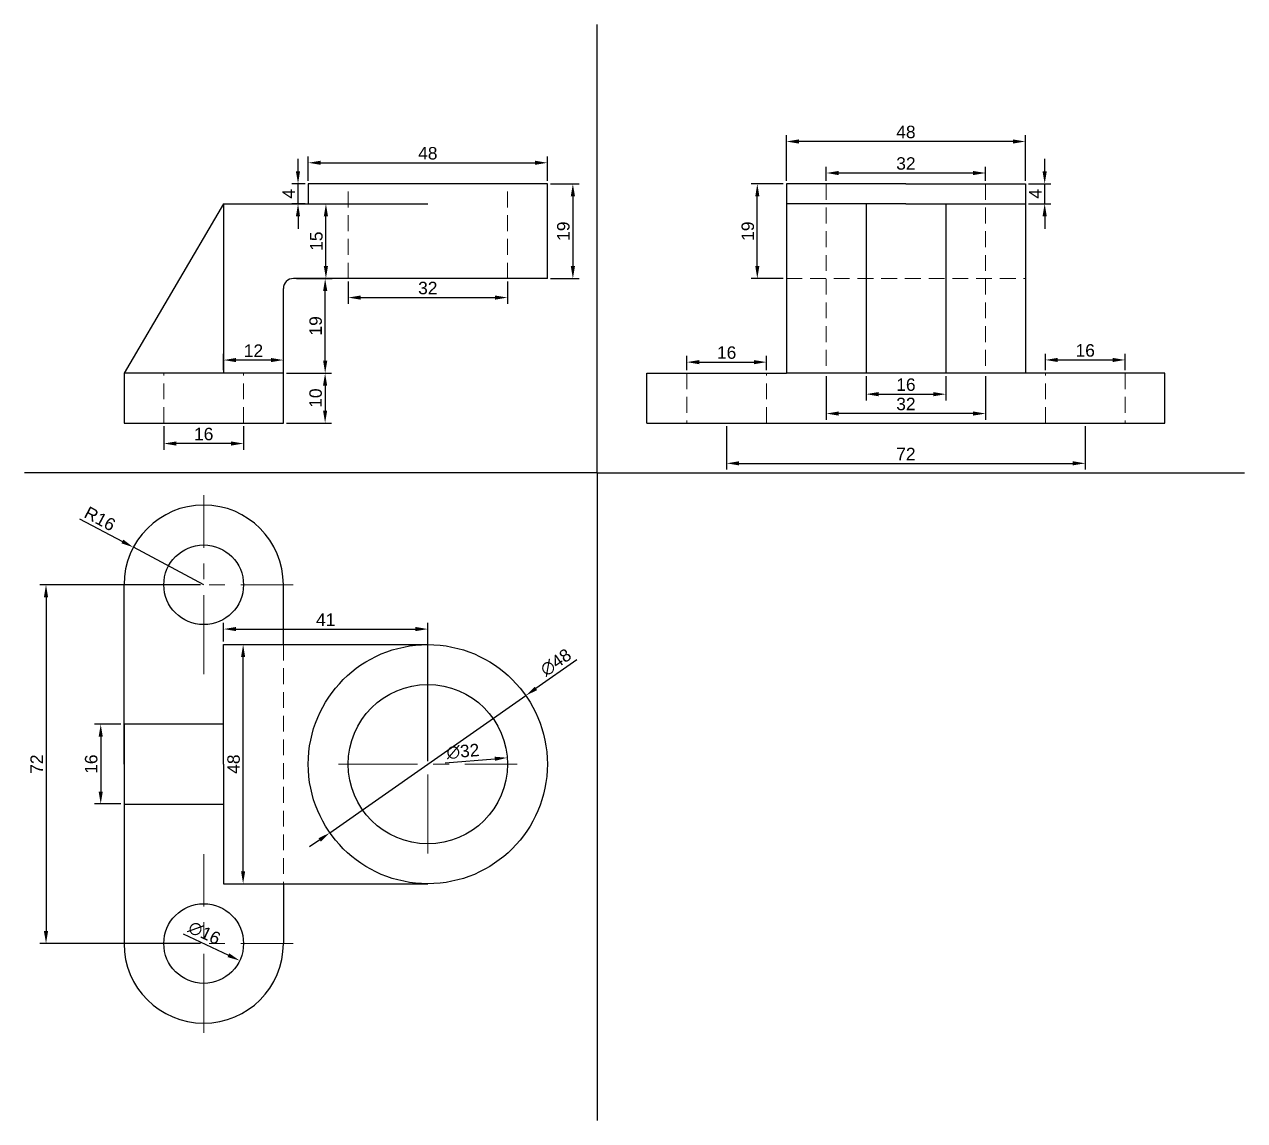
# Model space of a CAD drawing. Header units: millimetres. Extents: x 0 to 582, y 1 to 469.
# Drawn here: x 50.1 to 295.1, y 0.5 to 220.5 of the extents above; entities that cross this region are included whole.
import ezdxf

# ---------------------------------------------------------------- set-up
doc = ezdxf.new("R2010")
doc.units = ezdxf.units.MM
doc.header["$LTSCALE"] = 0.25
doc.linetypes.add('CENTERX2', pattern=[101.6, 63.5, -12.7, 12.7, -12.7])
doc.linetypes.add('HIDDENX2', pattern=[19.05, 12.7, -6.35])
for name, color, linetype, lineweight in [('Center', 1, 'CENTERX2', 15), ('Dimension', 3, 'Continuous', 9), ('Hidden', 2, 'HIDDENX2', 13)]:
    doc.layers.add(name, color=color, linetype=linetype, lineweight=lineweight)
doc.styles.get("Standard").update_dxf_attribs({"font": 'arial.ttf'})
doc.dimstyles.new('ISO-25', dxfattribs={"dimtxt": 2.5, "dimasz": 2.5, "dimexe": 1.25, "dimexo": 0.625, "dimtad": 1, "dimtxsty": 'Standard', "dimcen": 2.5, "dimadec": 0, "dimazin": 0, "dimtfac": 1, "dimtmove": 0, "dimatfit": 3, "dimfxl": 1, "dimarcsym": 0})

# ---------------------------------------------------------------- blocks, each defined once
blk = doc.blocks.new('*D20')
at = {"layer": 'Defpoints', "color": 0, "transparency": 16777216}
for p in [(71.94, 115.59), (86.06, 108.07)]:
    blk.add_point(p, dxfattribs=at)
at = {"layer": 'Dimension', "color": 0, "lineweight": -2, "transparency": 16777216}
for p, q in [((61.15, 121.33), (69.73, 116.76)), ((86.06, 108.07), (71.94, 115.59))]:
    blk.add_line(p, q, dxfattribs=at)
at = {"layer": 'Dimension', "color": 0, "transparency": 16777216}
blk.add_solid([(69.93, 117.13), (69.54, 116.39), (71.94, 115.59)], dxfattribs=at)
at = {"layer": 'Dimension', "color": 0, "transparency": 16777216, "insert": (65.23, 121.31), "char_height": 2.5, "attachment_point": 5, "rotation": 331.9675}
blk.add_mtext('R16', dxfattribs=at)
blk = doc.blocks.new('*D21')
at = {"layer": 'Defpoints', "color": 0, "transparency": 16777216}
for p in [(147.01, 73.35), (115.11, 70.78)]:
    blk.add_point(p, dxfattribs=at)
at = {"layer": 'Dimension', "color": 0, "lineweight": -2, "transparency": 16777216}
blk.add_line((134.52, 72.34), (144.52, 73.15), dxfattribs=at)
at = {"layer": 'Dimension', "color": 0, "transparency": 16777216}
blk.add_solid([(144.48, 73.56), (144.55, 72.73), (147.01, 73.35)], dxfattribs=at)
at = {"layer": 'Dimension', "color": 0, "transparency": 16777216, "insert": (138.12, 74.61), "char_height": 2.5, "attachment_point": 5, "rotation": 4.5949}
blk.add_mtext('∅32', dxfattribs=at)
blk = doc.blocks.new('*D22')
at = {"layer": 'Defpoints', "color": 0, "transparency": 16777216}
for p in [(150.72, 85.83), (111.4, 58.3)]:
    blk.add_point(p, dxfattribs=at)
at = {"layer": 'Dimension', "color": 0, "lineweight": -2, "transparency": 16777216}
for p, q in [((161.01, 93.03), (152.77, 87.26)), ((111.4, 58.3), (150.72, 85.83)), ((109.35, 56.87), (107.3, 55.44))]:
    blk.add_line(p, q, dxfattribs=at)
at = {"layer": 'Dimension', "color": 0, "transparency": 16777216}
for points in [[(152.53, 87.6), (153.01, 86.92), (150.72, 85.83)], [(109.11, 57.21), (109.59, 56.53), (111.4, 58.3)]]:
    blk.add_solid(points, dxfattribs=at)
at = {"layer": 'Dimension', "color": 0, "transparency": 16777216, "insert": (156.78, 92.48), "char_height": 2.5, "attachment_point": 5, "rotation": 34.9909}
blk.add_mtext('∅48', dxfattribs=at)
blk = doc.blocks.new('*D23')
at = {"layer": 'Defpoints', "color": 0, "transparency": 16777216}
for p in [(78.83, 39.49), (93.29, 32.64)]:
    blk.add_point(p, dxfattribs=at)
at = {"layer": 'Dimension', "color": 0, "lineweight": -2, "transparency": 16777216}
blk.add_line((81.95, 38.01), (91.03, 33.71), dxfattribs=at)
at = {"layer": 'Dimension', "color": 0, "transparency": 16777216}
blk.add_solid([(91.21, 34.09), (90.85, 33.34), (93.29, 32.64)], dxfattribs=at)
at = {"layer": 'Dimension', "color": 0, "transparency": 16777216, "insert": (86.2, 38.18), "char_height": 2.5, "attachment_point": 5, "rotation": 334.6595}
blk.add_mtext('∅16', dxfattribs=at)
blk = doc.blocks.new('*D24')
at = {"layer": 'Defpoints', "color": 0, "transparency": 16777216}
for p in [(70.06, 80.07), (65.39, 64.07), (70.06, 64.07)]:
    blk.add_point(p, dxfattribs=at)
at = {"layer": 'Dimension', "color": 0, "lineweight": -2, "transparency": 16777216}
for p, q in [((69.44, 80.07), (64.14, 80.07)), ((65.39, 77.57), (65.39, 66.57)), ((69.44, 64.07), (64.14, 64.07))]:
    blk.add_line(p, q, dxfattribs=at)
at = {"layer": 'Dimension', "color": 0, "transparency": 16777216}
for points in [[(64.97, 77.57), (65.8, 77.57), (65.39, 80.07)], [(64.97, 66.57), (65.8, 66.57), (65.39, 64.07)]]:
    blk.add_solid(points, dxfattribs=at)
at = {"layer": 'Dimension', "color": 0, "transparency": 16777216, "insert": (63.48, 72.07), "char_height": 2.5, "attachment_point": 5, "rotation": 90}
blk.add_mtext('16', dxfattribs=at)
blk = doc.blocks.new('*D25')
at = {"layer": 'Defpoints', "color": 0, "transparency": 16777216}
for p in [(90.06, 96.07), (93.98, 96.07), (90.06, 48.07)]:
    blk.add_point(p, dxfattribs=at)
at = {"layer": 'Dimension', "color": 0, "lineweight": -2, "transparency": 16777216}
for p, q in [((90.69, 96.07), (95.23, 96.07)), ((93.98, 50.57), (93.98, 93.57)), ((90.69, 48.07), (95.23, 48.07))]:
    blk.add_line(p, q, dxfattribs=at)
at = {"layer": 'Dimension', "color": 0, "transparency": 16777216}
for points in [[(93.56, 93.57), (94.39, 93.57), (93.98, 96.07)], [(93.56, 50.57), (94.39, 50.57), (93.98, 48.07)]]:
    blk.add_solid(points, dxfattribs=at)
at = {"layer": 'Dimension', "color": 0, "transparency": 16777216, "insert": (92.07, 72.07), "char_height": 2.5, "attachment_point": 5, "rotation": 90}
blk.add_mtext('48', dxfattribs=at)
blk = doc.blocks.new('*D26')
at = {"layer": 'Defpoints', "color": 0, "transparency": 16777216}
for p in [(131.06, 99.18), (90.06, 96.07), (131.06, 72.07)]:
    blk.add_point(p, dxfattribs=at)
at = {"layer": 'Dimension', "color": 0, "lineweight": -2, "transparency": 16777216}
for p, q in [((90.06, 96.69), (90.06, 100.43)), ((92.56, 99.18), (128.56, 99.18)), ((131.06, 72.69), (131.06, 100.43))]:
    blk.add_line(p, q, dxfattribs=at)
at = {"layer": 'Dimension', "color": 0, "transparency": 16777216}
for points in [[(92.56, 99.6), (92.56, 98.76), (90.06, 99.18)], [(128.56, 99.6), (128.56, 98.76), (131.06, 99.18)]]:
    blk.add_solid(points, dxfattribs=at)
at = {"layer": 'Dimension', "color": 0, "transparency": 16777216, "insert": (110.56, 101.06), "char_height": 2.5, "attachment_point": 5}
blk.add_mtext('41', dxfattribs=at)
blk = doc.blocks.new('*D27')
at = {"layer": 'Defpoints', "color": 0, "transparency": 16777216}
for p in [(86.06, 108.07), (54.4, 36.07), (86.06, 36.07)]:
    blk.add_point(p, dxfattribs=at)
at = {"layer": 'Dimension', "color": 0, "lineweight": -2, "transparency": 16777216}
for p, q in [((85.44, 108.07), (53.15, 108.07)), ((54.4, 105.57), (54.4, 38.57)), ((85.44, 36.07), (53.15, 36.07))]:
    blk.add_line(p, q, dxfattribs=at)
at = {"layer": 'Dimension', "color": 0, "transparency": 16777216}
for points in [[(53.98, 105.57), (54.82, 105.57), (54.4, 108.07)], [(53.98, 38.57), (54.82, 38.57), (54.4, 36.07)]]:
    blk.add_solid(points, dxfattribs=at)
at = {"layer": 'Dimension', "color": 0, "transparency": 16777216, "insert": (52.52, 72.07), "char_height": 2.5, "attachment_point": 5, "rotation": 90}
blk.add_mtext('72', dxfattribs=at)
blk = doc.blocks.new('*D28')
at = {"layer": 'Defpoints', "color": 0, "transparency": 16777216}
for p in [(155.06, 188.53), (155.06, 169.53), (160.19, 169.53)]:
    blk.add_point(p, dxfattribs=at)
at = {"layer": 'Dimension', "color": 0, "lineweight": -2, "transparency": 16777216}
for p, q in [((155.69, 188.53), (161.44, 188.53)), ((160.19, 186.03), (160.19, 172.03)), ((155.69, 169.53), (161.44, 169.53))]:
    blk.add_line(p, q, dxfattribs=at)
at = {"layer": 'Dimension', "color": 0, "transparency": 16777216}
for points in [[(159.77, 186.03), (160.61, 186.03), (160.19, 188.53)], [(159.77, 172.03), (160.61, 172.03), (160.19, 169.53)]]:
    blk.add_solid(points, dxfattribs=at)
at = {"layer": 'Dimension', "color": 0, "transparency": 16777216, "insert": (158.29, 179.03), "char_height": 2.5, "attachment_point": 5, "rotation": 90}
blk.add_mtext('19', dxfattribs=at)
blk = doc.blocks.new('*D29')
at = {"layer": 'Defpoints', "color": 0, "transparency": 16777216}
for p in [(104.06, 169.53), (110.45, 169.53), (102.06, 150.53)]:
    blk.add_point(p, dxfattribs=at)
at = {"layer": 'Dimension', "color": 0, "lineweight": -2, "transparency": 16777216}
for p, q in [((104.69, 169.53), (111.7, 169.53)), ((110.45, 153.03), (110.45, 167.03)), ((102.69, 150.53), (111.7, 150.53))]:
    blk.add_line(p, q, dxfattribs=at)
at = {"layer": 'Dimension', "color": 0, "transparency": 16777216}
for points in [[(110.04, 167.03), (110.87, 167.03), (110.45, 169.53)], [(110.04, 153.03), (110.87, 153.03), (110.45, 150.53)]]:
    blk.add_solid(points, dxfattribs=at)
at = {"layer": 'Dimension', "color": 0, "transparency": 16777216, "insert": (108.55, 160.03), "char_height": 2.5, "attachment_point": 5, "rotation": 90}
blk.add_mtext('19', dxfattribs=at)
blk = doc.blocks.new('*D30')
at = {"layer": 'Defpoints', "color": 0, "transparency": 16777216}
for p in [(107.06, 184.53), (110.6, 184.53), (104.69, 169.53)]:
    blk.add_point(p, dxfattribs=at)
at = {"layer": 'Dimension', "color": 0, "lineweight": -2, "transparency": 16777216}
for p, q in [((107.69, 184.53), (111.85, 184.53)), ((110.6, 172.03), (110.6, 182.03)), ((105.31, 169.53), (111.85, 169.53))]:
    blk.add_line(p, q, dxfattribs=at)
at = {"layer": 'Dimension', "color": 0, "transparency": 16777216}
for points in [[(110.18, 182.03), (111.02, 182.03), (110.6, 184.53)], [(110.18, 172.03), (111.02, 172.03), (110.6, 169.53)]]:
    blk.add_solid(points, dxfattribs=at)
at = {"layer": 'Dimension', "color": 0, "transparency": 16777216, "insert": (108.7, 177.03), "char_height": 2.5, "attachment_point": 5, "rotation": 90}
blk.add_mtext('15', dxfattribs=at)
blk = doc.blocks.new('*D31')
at = {"layer": 'Defpoints', "color": 0, "transparency": 16777216}
for p in [(115.06, 169.53), (147.06, 169.53), (147.06, 165.71)]:
    blk.add_point(p, dxfattribs=at)
at = {"layer": 'Dimension', "color": 0, "lineweight": -2, "transparency": 16777216}
for p, q in [((115.06, 168.91), (115.06, 164.46)), ((147.06, 168.91), (147.06, 164.46)), ((117.56, 165.71), (144.56, 165.71))]:
    blk.add_line(p, q, dxfattribs=at)
at = {"layer": 'Dimension', "color": 0, "transparency": 16777216}
for points in [[(117.56, 166.12), (117.56, 165.29), (115.06, 165.71)], [(144.56, 166.12), (144.56, 165.29), (147.06, 165.71)]]:
    blk.add_solid(points, dxfattribs=at)
at = {"layer": 'Dimension', "color": 0, "transparency": 16777216, "insert": (131.06, 167.61), "char_height": 2.5, "attachment_point": 5}
blk.add_mtext('32', dxfattribs=at)
blk = doc.blocks.new('*D32')
at = {"layer": 'Defpoints', "color": 0, "transparency": 16777216}
for p in [(78.06, 140.53), (94.06, 140.53), (78.06, 136.41)]:
    blk.add_point(p, dxfattribs=at)
at = {"layer": 'Dimension', "color": 0, "lineweight": -2, "transparency": 16777216}
for p, q in [((78.06, 139.91), (78.06, 135.16)), ((94.06, 139.91), (94.06, 135.16)), ((91.56, 136.41), (80.56, 136.41))]:
    blk.add_line(p, q, dxfattribs=at)
at = {"layer": 'Dimension', "color": 0, "transparency": 16777216}
for points in [[(80.56, 136.83), (80.56, 136), (78.06, 136.41)], [(91.56, 136.83), (91.56, 136), (94.06, 136.41)]]:
    blk.add_solid(points, dxfattribs=at)
at = {"layer": 'Dimension', "color": 0, "transparency": 16777216, "insert": (86.06, 138.31), "char_height": 2.5, "attachment_point": 5}
blk.add_mtext('16', dxfattribs=at)
blk = doc.blocks.new('*D33')
at = {"layer": 'Defpoints', "color": 0, "transparency": 16777216}
for p in [(102.06, 150.53), (102.06, 140.53), (110.44, 140.53)]:
    blk.add_point(p, dxfattribs=at)
at = {"layer": 'Dimension', "color": 0, "lineweight": -2, "transparency": 16777216}
for p, q in [((102.69, 150.53), (111.69, 150.53)), ((110.44, 148.03), (110.44, 143.03)), ((102.69, 140.53), (111.69, 140.53))]:
    blk.add_line(p, q, dxfattribs=at)
at = {"layer": 'Dimension', "color": 0, "transparency": 16777216}
for points in [[(110.02, 148.03), (110.85, 148.03), (110.44, 150.53)], [(110.02, 143.03), (110.85, 143.03), (110.44, 140.53)]]:
    blk.add_solid(points, dxfattribs=at)
at = {"layer": 'Dimension', "color": 0, "transparency": 16777216, "insert": (108.54, 145.53), "char_height": 2.5, "attachment_point": 5, "rotation": 90}
blk.add_mtext('10', dxfattribs=at)
blk = doc.blocks.new('*D34')
at = {"layer": 'Defpoints', "color": 0, "transparency": 16777216}
for p in [(155.06, 192.76), (107.06, 188.53), (155.06, 188.53)]:
    blk.add_point(p, dxfattribs=at)
at = {"layer": 'Dimension', "color": 0, "lineweight": -2, "transparency": 16777216}
for p, q in [((107.06, 189.16), (107.06, 194.01)), ((155.06, 189.16), (155.06, 194.01)), ((109.56, 192.76), (152.56, 192.76))]:
    blk.add_line(p, q, dxfattribs=at)
at = {"layer": 'Dimension', "color": 0, "transparency": 16777216}
for points in [[(109.56, 193.18), (109.56, 192.35), (107.06, 192.76)], [(152.56, 193.18), (152.56, 192.35), (155.06, 192.76)]]:
    blk.add_solid(points, dxfattribs=at)
at = {"layer": 'Dimension', "color": 0, "transparency": 16777216, "insert": (131.06, 194.66), "char_height": 2.5, "attachment_point": 5}
blk.add_mtext('48', dxfattribs=at)
blk = doc.blocks.new('*D35')
at = {"layer": 'Defpoints', "color": 0, "transparency": 16777216}
for p in [(90.06, 153.17), (90.06, 150.53), (102.06, 150.53)]:
    blk.add_point(p, dxfattribs=at)
at = {"layer": 'Dimension', "color": 0, "lineweight": -2, "transparency": 16777216}
for p, q in [((90.06, 151.16), (90.06, 154.42)), ((102.06, 151.16), (102.06, 154.42)), ((99.56, 153.17), (92.56, 153.17))]:
    blk.add_line(p, q, dxfattribs=at)
at = {"layer": 'Dimension', "color": 0, "transparency": 16777216}
for points in [[(92.56, 153.58), (92.56, 152.75), (90.06, 153.17)], [(99.56, 153.58), (99.56, 152.75), (102.06, 153.17)]]:
    blk.add_solid(points, dxfattribs=at)
at = {"layer": 'Dimension', "color": 0, "transparency": 16777216, "insert": (96.06, 155.05), "char_height": 2.5, "attachment_point": 5}
blk.add_mtext('12', dxfattribs=at)
blk = doc.blocks.new('*D36')
at = {"layer": 'Defpoints', "color": 0, "transparency": 16777216}
for p in [(211.06, 190.71), (211.06, 188.53), (243.06, 188.53)]:
    blk.add_point(p, dxfattribs=at)
at = {"layer": 'Dimension', "color": 0, "lineweight": -2, "transparency": 16777216}
for p, q in [((211.06, 189.16), (211.06, 191.96)), ((243.06, 189.16), (243.06, 191.96)), ((240.56, 190.71), (213.56, 190.71))]:
    blk.add_line(p, q, dxfattribs=at)
at = {"layer": 'Dimension', "color": 0, "transparency": 16777216}
for points in [[(213.56, 191.12), (213.56, 190.29), (211.06, 190.71)], [(240.56, 191.12), (240.56, 190.29), (243.06, 190.71)]]:
    blk.add_solid(points, dxfattribs=at)
at = {"layer": 'Dimension', "color": 0, "transparency": 16777216, "insert": (227.06, 192.61), "char_height": 2.5, "attachment_point": 5}
blk.add_mtext('32', dxfattribs=at)
blk = doc.blocks.new('*D37')
at = {"layer": 'Defpoints', "color": 0, "transparency": 16777216}
for p in [(203.06, 197.03), (203.06, 188.53), (251.06, 188.53)]:
    blk.add_point(p, dxfattribs=at)
at = {"layer": 'Dimension', "color": 0, "lineweight": -2, "transparency": 16777216}
for p, q in [((203.06, 189.16), (203.06, 198.28)), ((248.56, 197.03), (205.56, 197.03)), ((251.06, 189.16), (251.06, 198.28))]:
    blk.add_line(p, q, dxfattribs=at)
at = {"layer": 'Dimension', "color": 0, "transparency": 16777216}
for points in [[(205.56, 197.45), (205.56, 196.62), (203.06, 197.03)], [(248.56, 197.45), (248.56, 196.62), (251.06, 197.03)]]:
    blk.add_solid(points, dxfattribs=at)
at = {"layer": 'Dimension', "color": 0, "transparency": 16777216, "insert": (227.06, 198.93), "char_height": 2.5, "attachment_point": 5}
blk.add_mtext('48', dxfattribs=at)
blk = doc.blocks.new('*D38')
at = {"layer": 'Defpoints', "color": 0, "transparency": 16777216}
for p in [(191.06, 140.53), (263.06, 140.53), (263.06, 132.44)]:
    blk.add_point(p, dxfattribs=at)
at = {"layer": 'Dimension', "color": 0, "lineweight": -2, "transparency": 16777216}
for p, q in [((191.06, 139.91), (191.06, 131.19)), ((263.06, 139.91), (263.06, 131.19)), ((193.56, 132.44), (260.56, 132.44))]:
    blk.add_line(p, q, dxfattribs=at)
at = {"layer": 'Dimension', "color": 0, "transparency": 16777216}
for points in [[(193.56, 132.86), (193.56, 132.03), (191.06, 132.44)], [(260.56, 132.86), (260.56, 132.03), (263.06, 132.44)]]:
    blk.add_solid(points, dxfattribs=at)
at = {"layer": 'Dimension', "color": 0, "transparency": 16777216, "insert": (227.06, 134.32), "char_height": 2.5, "attachment_point": 5}
blk.add_mtext('72', dxfattribs=at)
blk = doc.blocks.new('*D39')
at = {"layer": 'Defpoints', "color": 0, "transparency": 16777216}
for p in [(199.06, 152.75), (183.06, 150.53), (199.06, 150.53)]:
    blk.add_point(p, dxfattribs=at)
at = {"layer": 'Dimension', "color": 0, "lineweight": -2, "transparency": 16777216}
for p, q in [((183.06, 151.16), (183.06, 154)), ((185.56, 152.75), (196.56, 152.75)), ((199.06, 151.16), (199.06, 154))]:
    blk.add_line(p, q, dxfattribs=at)
at = {"layer": 'Dimension', "color": 0, "transparency": 16777216}
for points in [[(185.56, 153.16), (185.56, 152.33), (183.06, 152.75)], [(196.56, 153.16), (196.56, 152.33), (199.06, 152.75)]]:
    blk.add_solid(points, dxfattribs=at)
at = {"layer": 'Dimension', "color": 0, "transparency": 16777216, "insert": (191.06, 154.65), "char_height": 2.5, "attachment_point": 5}
blk.add_mtext('16', dxfattribs=at)
blk = doc.blocks.new('*D40')
at = {"layer": 'Defpoints', "color": 0, "transparency": 16777216}
for p in [(271.06, 153.19), (255.06, 150.53), (271.06, 150.53)]:
    blk.add_point(p, dxfattribs=at)
at = {"layer": 'Dimension', "color": 0, "lineweight": -2, "transparency": 16777216}
for p, q in [((255.06, 151.16), (255.06, 154.44)), ((271.06, 151.16), (271.06, 154.44)), ((257.56, 153.19), (268.56, 153.19))]:
    blk.add_line(p, q, dxfattribs=at)
at = {"layer": 'Dimension', "color": 0, "transparency": 16777216}
for points in [[(257.56, 153.61), (257.56, 152.77), (255.06, 153.19)], [(268.56, 153.61), (268.56, 152.77), (271.06, 153.19)]]:
    blk.add_solid(points, dxfattribs=at)
at = {"layer": 'Dimension', "color": 0, "transparency": 16777216, "insert": (263.06, 155.09), "char_height": 2.5, "attachment_point": 5}
blk.add_mtext('16', dxfattribs=at)
blk = doc.blocks.new('*D41')
at = {"layer": 'Defpoints', "color": 0, "transparency": 16777216}
for p in [(197.22, 188.53), (203.06, 188.53), (203.06, 169.53)]:
    blk.add_point(p, dxfattribs=at)
at = {"layer": 'Dimension', "color": 0, "lineweight": -2, "transparency": 16777216}
for p, q in [((202.44, 188.53), (195.97, 188.53)), ((197.22, 172.03), (197.22, 186.03)), ((202.44, 169.53), (195.97, 169.53))]:
    blk.add_line(p, q, dxfattribs=at)
at = {"layer": 'Dimension', "color": 0, "transparency": 16777216}
for points in [[(196.81, 186.03), (197.64, 186.03), (197.22, 188.53)], [(196.81, 172.03), (197.64, 172.03), (197.22, 169.53)]]:
    blk.add_solid(points, dxfattribs=at)
at = {"layer": 'Dimension', "color": 0, "transparency": 16777216, "insert": (195.32, 179.03), "char_height": 2.5, "attachment_point": 5, "rotation": 90}
blk.add_mtext('19', dxfattribs=at)
blk = doc.blocks.new('*D42')
at = {"layer": 'Defpoints', "color": 0, "transparency": 16777216}
for p in [(251.06, 188.53), (254.92, 188.53), (251.06, 184.53)]:
    blk.add_point(p, dxfattribs=at)
at = {"layer": 'Dimension', "color": 0, "lineweight": -2, "transparency": 16777216}
for p, q in [((254.92, 191.03), (254.92, 193.53)), ((251.69, 188.53), (256.17, 188.53)), ((254.92, 184.53), (254.92, 188.53)), ((251.69, 184.53), (256.17, 184.53)), ((254.92, 182.03), (254.92, 179.53))]:
    blk.add_line(p, q, dxfattribs=at)
at = {"layer": 'Dimension', "color": 0, "transparency": 16777216}
for points in [[(254.5, 191.03), (255.34, 191.03), (254.92, 188.53)], [(254.5, 182.03), (255.34, 182.03), (254.92, 184.53)]]:
    blk.add_solid(points, dxfattribs=at)
at = {"layer": 'Dimension', "color": 0, "transparency": 16777216, "insert": (253.04, 186.53), "char_height": 2.5, "attachment_point": 5, "rotation": 90}
blk.add_mtext('4', dxfattribs=at)
blk = doc.blocks.new('*D43')
at = {"layer": 'Defpoints', "color": 0, "transparency": 16777216}
for p in [(105, 188.53), (107.06, 188.53), (107.06, 184.53)]:
    blk.add_point(p, dxfattribs=at)
at = {"layer": 'Dimension', "color": 0, "lineweight": -2, "transparency": 16777216}
for p, q in [((105, 191.03), (105, 193.53)), ((106.44, 188.53), (103.75, 188.53)), ((105, 184.53), (105, 188.53)), ((106.44, 184.53), (103.75, 184.53)), ((105, 182.03), (105, 179.53))]:
    blk.add_line(p, q, dxfattribs=at)
at = {"layer": 'Dimension', "color": 0, "transparency": 16777216}
for points in [[(104.58, 191.03), (105.41, 191.03), (105, 188.53)], [(104.58, 182.03), (105.41, 182.03), (105, 184.53)]]:
    blk.add_solid(points, dxfattribs=at)
at = {"layer": 'Dimension', "color": 0, "transparency": 16777216, "insert": (103.12, 186.53), "char_height": 2.5, "attachment_point": 5, "rotation": 90}
blk.add_mtext('4', dxfattribs=at)
blk = doc.blocks.new('*D44')
at = {"layer": 'Defpoints', "color": 0, "transparency": 16777216}
for p in [(219.06, 150.53), (235.06, 150.53), (235.06, 146.32)]:
    blk.add_point(p, dxfattribs=at)
at = {"layer": 'Dimension', "color": 0, "lineweight": -2, "transparency": 16777216}
for p, q in [((219.06, 149.91), (219.06, 145.07)), ((235.06, 149.91), (235.06, 145.07)), ((221.56, 146.32), (232.56, 146.32))]:
    blk.add_line(p, q, dxfattribs=at)
at = {"layer": 'Dimension', "color": 0, "transparency": 16777216}
for points in [[(221.56, 146.74), (221.56, 145.9), (219.06, 146.32)], [(232.56, 146.74), (232.56, 145.9), (235.06, 146.32)]]:
    blk.add_solid(points, dxfattribs=at)
at = {"layer": 'Dimension', "color": 0, "transparency": 16777216, "insert": (227.06, 148.22), "char_height": 2.5, "attachment_point": 5}
blk.add_mtext('16', dxfattribs=at)
blk = doc.blocks.new('*D45')
at = {"layer": 'Defpoints', "color": 0, "transparency": 16777216}
for p in [(211.06, 150.53), (243.06, 150.53), (211.06, 142.43)]:
    blk.add_point(p, dxfattribs=at)
at = {"layer": 'Dimension', "color": 0, "lineweight": -2, "transparency": 16777216}
for p, q in [((211.06, 149.91), (211.06, 141.18)), ((243.06, 149.91), (243.06, 141.18)), ((240.56, 142.43), (213.56, 142.43))]:
    blk.add_line(p, q, dxfattribs=at)
at = {"layer": 'Dimension', "color": 0, "transparency": 16777216}
for points in [[(213.56, 142.85), (213.56, 142.02), (211.06, 142.43)], [(240.56, 142.85), (240.56, 142.02), (243.06, 142.43)]]:
    blk.add_solid(points, dxfattribs=at)
at = {"layer": 'Dimension', "color": 0, "transparency": 16777216, "insert": (227.06, 144.34), "char_height": 2.5, "attachment_point": 5}
blk.add_mtext('32', dxfattribs=at)

msp = doc.modelspace()

# ---------------------------------------------------------------- linework, layer by layer
for p, q in [((165.061, 130.531), (165.061, 220.531)), ((155.061, 188.531), (107.061, 188.531)), ((107.061, 188.531), (107.061, 184.531)), ((155.061, 169.531), (155.061, 188.531)), ((227.061, 188.531), (203.061, 188.531)), ((203.061, 188.531), (203.061, 184.531)), ((227.061, 188.531), (251.061, 188.531)), ((251.061, 188.531), (251.061, 184.531)), ((90.061, 184.531), (70.061, 150.531)), ((90.061, 184.531), (90.061, 150.531)), ((90.061, 184.531), (131.061, 184.531)), ((227.061, 184.531), (203.061, 184.531)), ((203.061, 184.531), (203.061, 150.531)), ((219.061, 184.531), (219.061, 150.531)), ((227.061, 184.531), (251.061, 184.531)), ((235.061, 184.531), (235.061, 150.531)), ((251.061, 184.531), (251.061, 150.531)), ((155.061, 169.531), (104.061, 169.531)), ((102.061, 150.531), (102.061, 167.531)), ((102.061, 150.531), (70.061, 150.531)), ((70.061, 150.531), (70.061, 140.531)), ((102.061, 140.531), (102.061, 150.531)), ((175.061, 140.531), (175.061, 150.531)), ((175.061, 150.531), (203.061, 150.531)), ((251.061, 150.531), (203.061, 150.531)), ((279.061, 150.531), (251.061, 150.531)), ((279.061, 140.531), (279.061, 150.531)), ((70.061, 140.531), (102.061, 140.531)), ((175.061, 140.531), (191.061, 140.531)), ((191.061, 140.531), (263.061, 140.531)), ((263.061, 140.531), (279.061, 140.531)), ((165.061, 130.531), (50.061, 130.531)), ((165.061, 130.531), (295.061, 130.531)), ((165.061, 130.531), (165.061, 0.531)), ((70.061, 72.066), (70.061, 108.066)), ((102.061, 96.066), (102.061, 108.066)), ((90.061, 72.066), (90.061, 96.066)), ((90.061, 96.066), (131.061, 96.066)), ((90.061, 80.066), (70.061, 80.066)), ((70.061, 80.066), (70.061, 64.066)), ((90.061, 72.066), (90.061, 80.066)), ((70.061, 72.066), (70.061, 36.066)), ((90.061, 72.066), (90.061, 48.066)), ((70.061, 64.066), (90.061, 64.066)), ((90.061, 48.066), (131.061, 48.066)), ((102.061, 48.066), (102.061, 36.066))]:
    msp.add_line(p, q)
for centre, radius in [((86.061, 108.066), 8), ((131.061, 72.066), 24), ((131.061, 72.066), 16), ((86.061, 36.066), 8)]:
    msp.add_circle(centre, radius)
for centre, radius, start, end in [((104.061, 167.531), 2, 90, 180), ((86.061, 108.066), 16, 0, 180), ((86.061, 36.066), 16, 180, 0)]:
    msp.add_arc(centre, radius, start, end)
at = {"layer": 'Center'}
for p, q in [((86.061, 90.113), (86.061, 126.019)), ((68.108, 108.066), (104.015, 108.066)), ((131.061, 54.113), (131.061, 90.019)), ((113.108, 72.066), (149.015, 72.066)), ((86.061, 18.113), (86.061, 54.019)), ((68.108, 36.066), (104.015, 36.066))]:
    msp.add_line(p, q, dxfattribs=at)
at = {"layer": 'Hidden'}
for p, q in [((115.061, 169.531), (115.061, 188.531)), ((147.061, 169.531), (147.061, 188.531)), ((211.061, 188.531), (211.061, 150.531)), ((243.061, 188.531), (243.061, 150.531)), ((203.061, 169.531), (251.061, 169.531)), ((78.061, 140.531), (78.061, 150.531)), ((94.061, 140.531), (94.061, 150.531)), ((183.061, 150.531), (183.061, 140.531)), ((199.061, 140.531), (199.061, 150.531)), ((255.061, 140.531), (255.061, 150.531)), ((271.061, 150.531), (271.061, 140.531)), ((102.061, 96.066), (102.061, 48.066))]:
    msp.add_line(p, q, dxfattribs=at)

# ---------------------------------------------------------------- dimensions: what is measured, and where the dimension line sits
at = {"layer": 'Dimension'}
for base, p1, p2, picture, middle in [((203.061, 197.032), (251.061, 188.531), (203.061, 188.531), '*D37', (227.061, 198.934)), ((155.061, 192.762), (107.061, 188.531), (155.061, 188.531), '*D34', (131.061, 194.663)), ((211.061, 190.706), (243.061, 188.531), (211.061, 188.531), '*D36', (227.061, 192.608)), ((147.061, 165.705), (115.061, 169.531), (147.061, 169.531), '*D31', (131.061, 167.608)), ((90.061, 153.167), (102.061, 150.531), (90.061, 150.531), '*D35', (96.061, 155.047)), ((199.061, 152.748), (183.061, 150.531), (199.061, 150.531), '*D39', (191.061, 154.649)), ((271.061, 153.189), (255.061, 150.531), (271.061, 150.531), '*D40', (263.061, 155.091)), ((235.061, 146.318), (219.061, 150.531), (235.061, 150.531), '*D44', (227.061, 148.22)), ((78.061, 136.413), (94.061, 140.531), (78.061, 140.531), '*D32', (86.061, 138.315)), ((263.061, 132.444), (191.061, 140.531), (263.061, 140.531), '*D38', (227.061, 134.325))]:
    dim = msp.add_linear_dim(base=base, p1=p1, p2=p2, dimstyle='ISO-25', dxfattribs=at)
    dim.commit()
    dim.dimension.update_dxf_attribs({"geometry": picture, "text_midpoint": middle})
for base, p1, p2, picture, middle in [((104.996, 188.531), (107.061, 184.531), (107.061, 188.531), '*D43', (103.121, 186.531)), ((254.919, 188.531), (251.061, 184.531), (251.061, 188.531), '*D42', (253.044, 186.531)), ((160.191, 169.531), (155.061, 188.531), (155.061, 169.531), '*D28', (158.29, 179.031)), ((197.222, 188.531), (203.061, 169.531), (203.061, 188.531), '*D41', (195.321, 179.031)), ((110.6, 184.531), (104.686, 169.531), (107.061, 184.531), '*D30', (108.698, 177.031)), ((110.453, 169.531), (102.061, 150.531), (104.061, 169.531), '*D29', (108.551, 160.031)), ((110.437, 140.531), (102.061, 150.531), (102.061, 140.531), '*D33', (108.536, 145.531)), ((54.401, 36.066), (86.061, 108.066), (86.061, 36.066), '*D27', (52.521, 72.066)), ((65.386, 64.066), (70.061, 80.066), (70.061, 64.066), '*D24', (63.484, 72.066))]:
    dim = msp.add_linear_dim(base=base, p1=p1, p2=p2, angle=90, dimstyle='ISO-25', dxfattribs=at)
    dim.commit()
    dim.dimension.update_dxf_attribs({"geometry": picture, "text_midpoint": middle})
for base, p1, p2, picture, middle in [((211.061, 142.433), (243.061, 150.531), (211.061, 150.531), '*D45', (227.061, 142.433)), ((131.061, 99.179), (90.061, 96.066), (131.061, 72.066), '*D26', (110.561, 99.179))]:
    dim = msp.add_linear_dim(base=base, p1=p1, p2=p2, dimstyle='ISO-25', dxfattribs=at)
    dim.commit()
    dim.dimension.update_dxf_attribs({"geometry": picture, "text_midpoint": middle, "dimtype": 160})
dim = msp.add_radius_dim(center=(86.061, 108.066), mpoint=(71.939, 115.585), dimstyle='ISO-25', dxfattribs=at)
dim.commit()
dim.dimension.update_dxf_attribs({"geometry": '*D20', "text_midpoint": (65.231, 121.31)})
dim = msp.add_linear_dim(base=(93.976, 96.066), p1=(90.061, 48.066), p2=(90.061, 96.066), angle=90, dimstyle='ISO-25', dxfattribs=at)
dim.commit()
dim.dimension.update_dxf_attribs({"geometry": '*D25', "text_midpoint": (93.976, 72.066), "dimtype": 160})
dim = msp.add_diameter_dim_2p(p1=(111.4, 58.303), p2=(150.723, 85.828), dimstyle='ISO-25', dxfattribs=at)
dim.commit()
dim.dimension.update_dxf_attribs({"geometry": '*D22', "text_midpoint": (156.784, 92.477)})
for p1, p2, picture, middle in [((115.113, 70.784), (147.01, 73.347), '*D21', (138.275, 72.645)), ((78.831, 39.49), (93.292, 32.642), '*D23', (85.361, 36.397))]:
    dim = msp.add_diameter_dim_2p(p1=p1, p2=p2, dimstyle='ISO-25', dxfattribs=at)
    dim.commit()
    dim.dimension.update_dxf_attribs({"geometry": picture, "text_midpoint": middle, "dimtype": 163})

doc.saveas('drawing.dxf')
